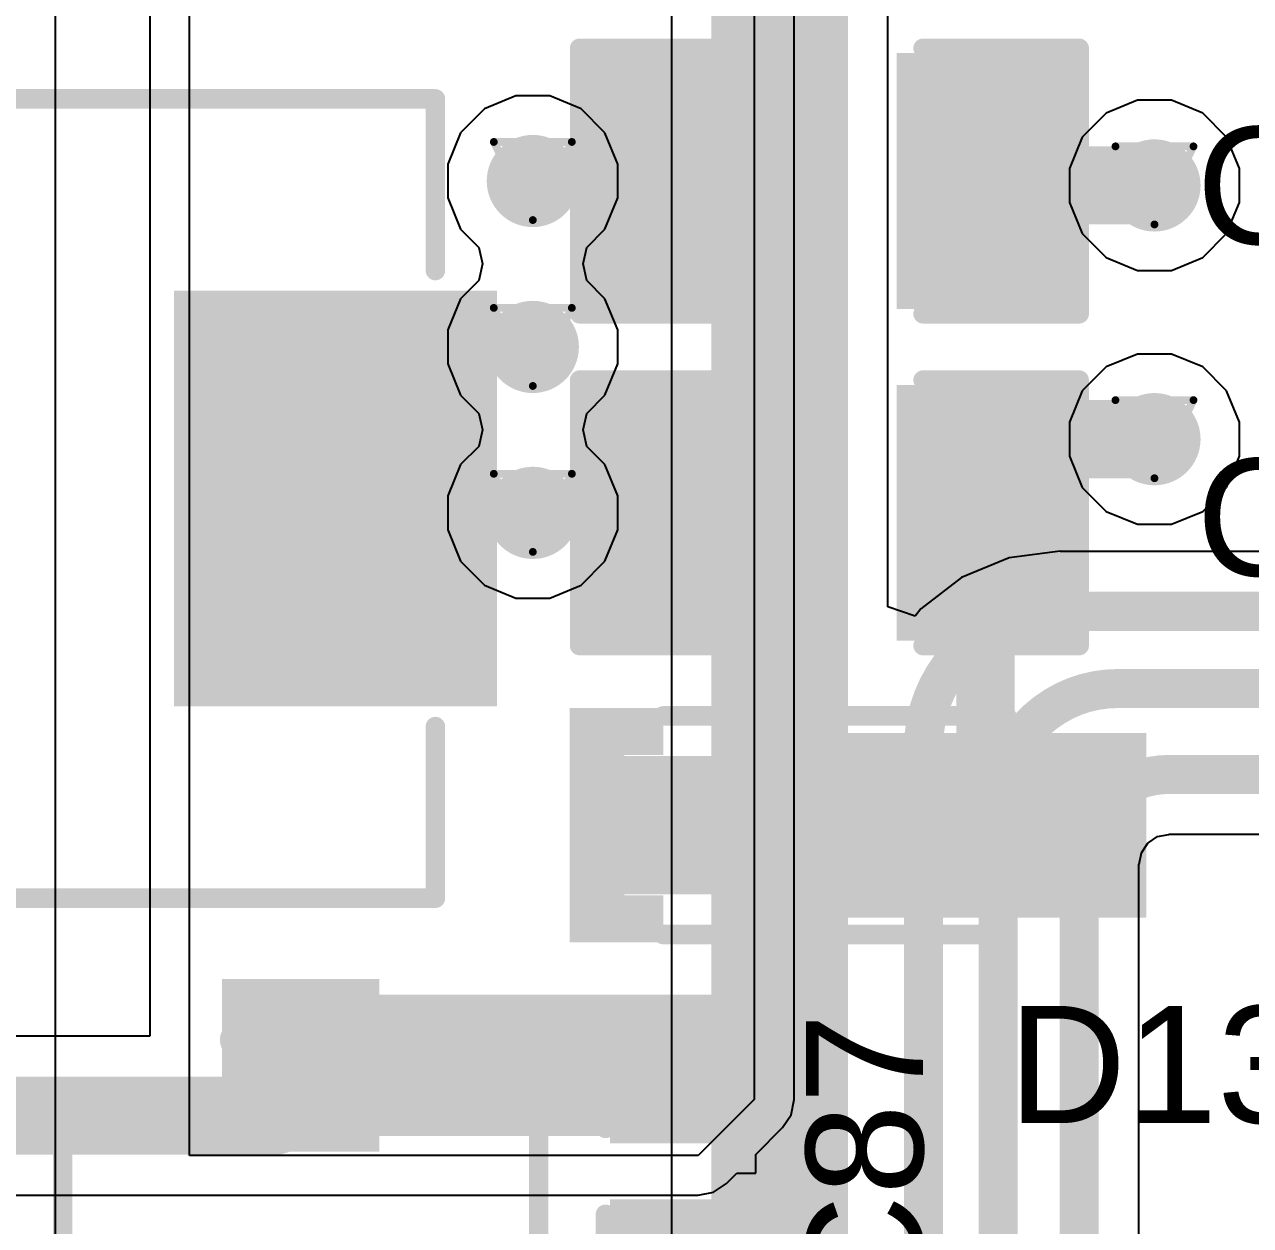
# Model space of a CAD drawing. Header units: inches. Extents: x 0 to 5359, y 0 to 5098.
# Drawn here: x 39.74 to 47.72, y 82.36 to 90.17 of the extents above; entities that cross this region are included whole.
import ezdxf

# ---------------------------------------------------------------- set-up
doc = ezdxf.new("R2010")
doc.units = ezdxf.units.IN
for name, color, linetype in [('Bottom Layer', 5, 'Continuous'), ('Drill Drawing', 1, 'Continuous'), ('Layer 1', 16, 'Continuous'), ('Layer 2', 76, 'Continuous'), ('Top Layer', 1, 'Continuous'), ('Top Overlay', 2, 'Continuous'), ('Top Paste', 8, 'Continuous'), ('Top Solder', 216, 'Continuous'), ('Via Holes', 16, 'Continuous')]:
    doc.layers.add(name, color=color, linetype=linetype)
doc.styles.add('Arial', font='', dxfattribs={"height": 0.2})
doc.styles.get('Arial').set_extended_font_data('Arial')

# ---------------------------------------------------------------- blocks, each defined once
blk = doc.blocks.new('M____SMP_25')
at = {"layer": 'Top Layer'}
for points in [[(-1.95, 0.55), (0.05, 0.55), (0.05, -0.55), (-1.95, -0.55)], [(0.55, 0.4), (1.35, 0.4), (1.35, -0.4), (0.55, -0.4)]]:
    blk.add_hatch(color=1, dxfattribs=at).paths.add_polyline_path(points)
at = {"layer": 'Top Overlay'}
for points in [[(1.1422, 0.4572), (1.4216, 0.4572), (1.4216, 0.762), (1.1422, 0.762)], [(1.7518, 0.762), (1.3962, 0.762), (1.3962, -0.762), (1.7518, -0.762)], [(1.1422, -0.762), (1.4216, -0.762), (1.4216, -0.4572), (1.1422, -0.4572)]]:
    blk.add_hatch(color=2, dxfattribs=at).paths.add_polyline_path(points)
at = {"layer": 'Top Paste'}
for points in [[(-1.95, 0.55), (0.05, 0.55), (0.05, -0.55), (-1.95, -0.55)], [(0.55, 0.4), (1.35, 0.4), (1.35, -0.4), (0.55, -0.4)]]:
    blk.add_hatch(color=8, dxfattribs=at).paths.add_polyline_path(points)
at = {"layer": 'Top Solder'}
for points in [[(-2.0008, 0.6008), (0.1008, 0.6008), (0.1008, -0.6008), (-2.0008, -0.6008)], [(0.4992, 0.4508), (1.4008, 0.4508), (1.4008, -0.4508), (0.4992, -0.4508)]]:
    blk.add_hatch(color=216, dxfattribs=at).paths.add_polyline_path(points)
at = {"layer": 'Top Overlay'}
for points in [[(1.143, 0.7112, 0.127, 0.127, 0), (-1.0922, 0.7112, 0.127, 0.127, 0)], [(1.143, -0.7112, 0.127, 0.127, 0), (-1.0922, -0.7112, 0.127, 0.127, 0)]]:
    blk.add_lwpolyline(points, format="xyseb", dxfattribs=at)
for points in [[(-1.124, 0.7112, 0.0635, 0.0635, 1), (-1.0604, 0.7112, 0.0635, 0.0635, 1)], [(1.1113, 0.7112, 0.0635, 0.0635, 1), (1.1747, 0.7112, 0.0635, 0.0635, 1)], [(-1.124, -0.7112, 0.0635, 0.0635, 1), (-1.0604, -0.7112, 0.0635, 0.0635, 1)], [(1.1113, -0.7112, 0.0635, 0.0635, 1), (1.1747, -0.7112, 0.0635, 0.0635, 1)]]:
    blk.add_lwpolyline(points, format="xyseb", close=True, dxfattribs=at)
blk = doc.blocks.new('SOT_23_59')
at = {"layer": 'Top Layer'}
for points in [[(-0.41, 1.46), (0.41, 1.46), (0.41, 0.54), (-0.41, 0.54)], [(-1.36, -0.54), (-0.54, -0.54), (-0.54, -1.46), (-1.36, -1.46)], [(0.54, -0.54), (1.36, -0.54), (1.36, -1.46), (0.54, -1.46)]]:
    blk.add_hatch(color=1, dxfattribs=at).paths.add_polyline_path(points)
at = {"layer": 'Top Paste'}
for points in [[(-0.41, 1.46), (0.41, 1.46), (0.41, 0.54), (-0.41, 0.54)], [(-1.36, -0.54), (-0.54, -0.54), (-0.54, -1.46), (-1.36, -1.46)], [(0.54, -0.54), (1.36, -0.54), (1.36, -1.46), (0.54, -1.46)]]:
    blk.add_hatch(color=8, dxfattribs=at).paths.add_polyline_path(points)
at = {"layer": 'Top Solder'}
for points in [[(-0.5116, 1.5616), (0.5116, 1.5616), (0.5116, 0.4384), (-0.5116, 0.4384)], [(-1.4616, -0.4384), (-0.4384, -0.4384), (-0.4384, -1.5616), (-1.4616, -1.5616)], [(0.4384, -0.4384), (1.4616, -0.4384), (1.4616, -1.5616), (0.4384, -1.5616)]]:
    blk.add_hatch(color=216, dxfattribs=at).paths.add_polyline_path(points)
at = {"layer": 'Top Overlay'}
for points in [[(-1.5494, 0.8128, 0.127, 0.127, 0), (-0.5588, 0.8128, 0.127, 0.127, 0)], [(-1.5494, -0.5842, 0.127, 0.127, 0), (-1.5494, 0.8128, 0.127, 0.127, 0)], [(0.5588, 0.8128, 0.127, 0.127, 0), (1.5494, 0.8128, 0.127, 0.127, 0)], [(1.5494, -0.5842, 0.127, 0.127, 0), (1.5494, 0.8128, 0.127, 0.127, 0)], [(-0.3302, -0.7874, 0.127, 0.127, 0), (0.3302, -0.7874, 0.127, 0.127, 0)], [(-1.6764, -1.2954, 0.127, 0.127, 0), (-1.6764, -1.0414, 0.127, 0.127, 0)], [(-1.6764, -1.0414, 0.127, 0.127, 0), (-1.5494, -1.1684, 0.127, 0.127, 0)], [(-1.6764, -1.2954, 0.127, 0.127, 0), (-1.5494, -1.1684, 0.127, 0.127, 0)]]:
    blk.add_lwpolyline(points, format="xyseb", dxfattribs=at)
for points in [[(-1.5812, 0.8128, 0.0635, 0.0635, 1), (-1.5176, 0.8128, 0.0635, 0.0635, 1)], [(-1.5812, 0.8128, 0.0635, 0.0635, 1), (-1.5176, 0.8128, 0.0635, 0.0635, 1)], [(-0.5905, 0.8128, 0.0635, 0.0635, 1), (-0.5271, 0.8128, 0.0635, 0.0635, 1)], [(0.5271, 0.8128, 0.0635, 0.0635, 1), (0.5905, 0.8128, 0.0635, 0.0635, 1)], [(1.5176, 0.8128, 0.0635, 0.0635, 1), (1.5812, 0.8128, 0.0635, 0.0635, 1)], [(1.5176, 0.8128, 0.0635, 0.0635, 1), (1.5812, 0.8128, 0.0635, 0.0635, 1)], [(-1.5812, -0.5842, 0.0635, 0.0635, 1), (-1.5176, -0.5842, 0.0635, 0.0635, 1)], [(1.5176, -0.5842, 0.0635, 0.0635, 1), (1.5812, -0.5842, 0.0635, 0.0635, 1)], [(-0.3619, -0.7874, 0.0635, 0.0635, 1), (-0.2984, -0.7874, 0.0635, 0.0635, 1)], [(0.2984, -0.7874, 0.0635, 0.0635, 1), (0.3619, -0.7874, 0.0635, 0.0635, 1)], [(-1.7082, -1.0414, 0.0635, 0.0635, 1), (-1.6446, -1.0414, 0.0635, 0.0635, 1)], [(-1.7082, -1.0414, 0.0635, 0.0635, 1), (-1.6446, -1.0414, 0.0635, 0.0635, 1)], [(-1.5812, -1.1684, 0.0635, 0.0635, 1), (-1.5176, -1.1684, 0.0635, 0.0635, 1)], [(-1.5812, -1.1684, 0.0635, 0.0635, 1), (-1.5176, -1.1684, 0.0635, 0.0635, 1)], [(-1.7082, -1.2954, 0.0635, 0.0635, 1), (-1.6446, -1.2954, 0.0635, 0.0635, 1)], [(-1.7082, -1.2954, 0.0635, 0.0635, 1), (-1.6446, -1.2954, 0.0635, 0.0635, 1)]]:
    blk.add_lwpolyline(points, format="xyseb", close=True, dxfattribs=at)
blk = doc.blocks.new('YSPI0518S_4R7M_221')
at = {"layer": 'Top Layer'}
for points in [[(-3, 1.25), (-1.1, 1.25), (-1.1, -1.25), (-3, -1.25)], [(1.1, 1.25), (3, 1.25), (3, -1.25), (1.1, -1.25)]]:
    blk.add_hatch(color=1, dxfattribs=at).paths.add_polyline_path(points)
at = {"layer": 'Top Paste'}
for points in [[(-3, 1.25), (-1.1, 1.25), (-1.1, -1.25), (-3, -1.25)], [(1.1, 1.25), (3, 1.25), (3, -1.25), (1.1, -1.25)]]:
    blk.add_hatch(color=8, dxfattribs=at).paths.add_polyline_path(points)
at = {"layer": 'Top Solder'}
for points in [[(-3.1016, 1.3516), (-0.9984, 1.3516), (-0.9984, -1.3516), (-3.1016, -1.3516)], [(0.9984, 1.3516), (3.1016, 1.3516), (3.1016, -1.3516), (0.9984, -1.3516)]]:
    blk.add_hatch(color=216, dxfattribs=at).paths.add_polyline_path(points)
at = {"layer": 'Top Overlay'}
for points in [[(-2.7, 2.6, 0.127, 0.127, 0), (2.7, 2.6, 0.127, 0.127, 0)], [(-2.7, 1.4834, 0.127, 0.127, 0), (-2.7, 2.6, 0.127, 0.127, 0)], [(2.7, 1.4834, 0.127, 0.127, 0), (2.7, 2.6, 0.127, 0.127, 0)], [(-2.7, -2.6, 0.127, 0.127, 0), (-2.7, -1.4834, 0.127, 0.127, 0)], [(2.7, -2.6, 0.127, 0.127, 0), (2.7, -1.4834, 0.127, 0.127, 0)], [(-2.7, -2.6, 0.127, 0.127, 0), (2.7, -2.6, 0.127, 0.127, 0)]]:
    blk.add_lwpolyline(points, format="xyseb", dxfattribs=at)
for points in [[(-2.7317, 2.6, 0.0635, 0.0635, 1), (-2.6682, 2.6, 0.0635, 0.0635, 1)], [(-2.7317, 2.6, 0.0635, 0.0635, 1), (-2.6682, 2.6, 0.0635, 0.0635, 1)], [(2.6682, 2.6, 0.0635, 0.0635, 1), (2.7317, 2.6, 0.0635, 0.0635, 1)], [(2.6682, 2.6, 0.0635, 0.0635, 1), (2.7317, 2.6, 0.0635, 0.0635, 1)], [(-2.7317, 1.4834, 0.0635, 0.0635, 1), (-2.6682, 1.4834, 0.0635, 0.0635, 1)], [(2.6682, 1.4834, 0.0635, 0.0635, 1), (2.7317, 1.4834, 0.0635, 0.0635, 1)], [(-2.7317, -1.4834, 0.0635, 0.0635, 1), (-2.6682, -1.4834, 0.0635, 0.0635, 1)], [(2.6682, -1.4834, 0.0635, 0.0635, 1), (2.7317, -1.4834, 0.0635, 0.0635, 1)], [(-2.7317, -2.6, 0.0635, 0.0635, 1), (-2.6682, -2.6, 0.0635, 0.0635, 1)], [(-2.7317, -2.6, 0.0635, 0.0635, 1), (-2.6682, -2.6, 0.0635, 0.0635, 1)], [(2.6682, -2.6, 0.0635, 0.0635, 1), (2.7317, -2.6, 0.0635, 0.0635, 1)], [(2.6682, -2.6, 0.0635, 0.0635, 1), (2.7317, -2.6, 0.0635, 0.0635, 1)]]:
    blk.add_lwpolyline(points, format="xyseb", close=True, dxfattribs=at)
blk = doc.blocks.new('C___0402_302')
at = {"layer": 'Top Layer'}
for points in [[(-0.6985, -0.3175), (-0.6985, 0.3175), (-0.2413, 0.3175), (-0.2413, -0.3175)], [(0.2413, -0.3175), (0.2413, 0.3175), (0.6985, 0.3175), (0.6985, -0.3175)]]:
    blk.add_hatch(color=1, dxfattribs=at).paths.add_polyline_path(points)
at = {"layer": 'Top Paste'}
for points in [[(-0.6985, -0.3175), (-0.6985, 0.3175), (-0.2413, 0.3175), (-0.2413, -0.3175)], [(0.2413, -0.3175), (0.2413, 0.3175), (0.6985, 0.3175), (0.6985, -0.3175)]]:
    blk.add_hatch(color=8, dxfattribs=at).paths.add_polyline_path(points)
at = {"layer": 'Top Solder'}
for points in [[(-0.7585, -0.3775), (-0.7585, 0.3775), (-0.1813, 0.3775), (-0.1813, -0.3775)], [(0.1813, -0.3775), (0.1813, 0.3775), (0.7585, 0.3775), (0.7585, -0.3775)]]:
    blk.add_hatch(color=216, dxfattribs=at).paths.add_polyline_path(points)
at = {"layer": 'Top Overlay'}
for points in [[(-0.7874, 0.4064, 0.127, 0.127, 0), (-0.2794, 0.4064, 0.127, 0.127, 0)], [(-0.7874, 0.4064, 0.127, 0.127, 0), (-0.7874, -0.4064, 0.127, 0.127, 0)], [(0.2794, 0.4064, 0.127, 0.127, 0), (0.7874, 0.4064, 0.127, 0.127, 0)], [(0.7874, 0.4064, 0.127, 0.127, 0), (0.7874, -0.4064, 0.127, 0.127, 0)], [(-0.7874, -0.4064, 0.127, 0.127, 0), (-0.2794, -0.4064, 0.127, 0.127, 0)], [(0.2794, -0.4064, 0.127, 0.127, 0), (0.7874, -0.4064, 0.127, 0.127, 0)]]:
    blk.add_lwpolyline(points, format="xyseb", dxfattribs=at)
for points in [[(-0.8191, 0.4064, 0.0635, 0.0635, 1), (-0.7556, 0.4064, 0.0635, 0.0635, 1)], [(-0.8191, 0.4064, 0.0635, 0.0635, 1), (-0.7556, 0.4064, 0.0635, 0.0635, 1)], [(-0.3111, 0.4064, 0.0635, 0.0635, 1), (-0.2477, 0.4064, 0.0635, 0.0635, 1)], [(0.2477, 0.4064, 0.0635, 0.0635, 1), (0.3111, 0.4064, 0.0635, 0.0635, 1)], [(0.7556, 0.4064, 0.0635, 0.0635, 1), (0.8191, 0.4064, 0.0635, 0.0635, 1)], [(0.7556, 0.4064, 0.0635, 0.0635, 1), (0.8191, 0.4064, 0.0635, 0.0635, 1)], [(-0.8191, -0.4064, 0.0635, 0.0635, 1), (-0.7556, -0.4064, 0.0635, 0.0635, 1)], [(-0.8191, -0.4064, 0.0635, 0.0635, 1), (-0.7556, -0.4064, 0.0635, 0.0635, 1)], [(-0.3111, -0.4064, 0.0635, 0.0635, 1), (-0.2477, -0.4064, 0.0635, 0.0635, 1)], [(0.2477, -0.4064, 0.0635, 0.0635, 1), (0.3111, -0.4064, 0.0635, 0.0635, 1)], [(0.7556, -0.4064, 0.0635, 0.0635, 1), (0.8191, -0.4064, 0.0635, 0.0635, 1)], [(0.7556, -0.4064, 0.0635, 0.0635, 1), (0.8191, -0.4064, 0.0635, 0.0635, 1)]]:
    blk.add_lwpolyline(points, format="xyseb", close=True, dxfattribs=at)
blk = doc.blocks.new('C___0805_321')
at = {"layer": 'Top Layer'}
for points in [[(-1.524, 0.762), (-0.508, 0.762), (-0.508, -0.762), (-1.524, -0.762)], [(0.508, 0.762), (1.524, 0.762), (1.524, -0.762), (0.508, -0.762)]]:
    blk.add_hatch(color=1, dxfattribs=at).paths.add_polyline_path(points)
at = {"layer": 'Top Paste'}
for points in [[(-1.524, 0.762), (-0.508, 0.762), (-0.508, -0.762), (-1.524, -0.762)], [(0.508, 0.762), (1.524, 0.762), (1.524, -0.762), (0.508, -0.762)]]:
    blk.add_hatch(color=8, dxfattribs=at).paths.add_polyline_path(points)
at = {"layer": 'Top Solder'}
for points in [[(-1.594, 0.832), (-0.438, 0.832), (-0.438, -0.832), (-1.594, -0.832)], [(0.438, 0.832), (1.594, 0.832), (1.594, -0.832), (0.438, -0.832)]]:
    blk.add_hatch(color=216, dxfattribs=at).paths.add_polyline_path(points)
at = {"layer": 'Top Overlay'}
for points in [[(-1.6256, 0.8636, 0.127, 0.127, 0), (-1.6256, -0.8636, 0.127, 0.127, 0)], [(-0.6096, 0.8636, 0.127, 0.127, 0), (-1.6256, 0.8636, 0.127, 0.127, 0)], [(1.6256, 0.8636, 0.127, 0.127, 0), (0.6096, 0.8636, 0.127, 0.127, 0)], [(1.6256, 0.8636, 0.127, 0.127, 0), (1.6256, -0.8636, 0.127, 0.127, 0)], [(-0.6096, -0.8636, 0.127, 0.127, 0), (-1.6256, -0.8636, 0.127, 0.127, 0)], [(1.6256, -0.8636, 0.127, 0.127, 0), (0.6096, -0.8636, 0.127, 0.127, 0)]]:
    blk.add_lwpolyline(points, format="xyseb", dxfattribs=at)
for points in [[(-1.6574, 0.8636, 0.0635, 0.0635, 1), (-1.5938, 0.8636, 0.0635, 0.0635, 1)], [(-1.6574, 0.8636, 0.0635, 0.0635, 1), (-1.5938, 0.8636, 0.0635, 0.0635, 1)], [(-0.6413, 0.8636, 0.0635, 0.0635, 1), (-0.5778, 0.8636, 0.0635, 0.0635, 1)], [(0.5778, 0.8636, 0.0635, 0.0635, 1), (0.6413, 0.8636, 0.0635, 0.0635, 1)], [(1.5938, 0.8636, 0.0635, 0.0635, 1), (1.6574, 0.8636, 0.0635, 0.0635, 1)], [(1.5938, 0.8636, 0.0635, 0.0635, 1), (1.6574, 0.8636, 0.0635, 0.0635, 1)], [(-1.6574, -0.8636, 0.0635, 0.0635, 1), (-1.5938, -0.8636, 0.0635, 0.0635, 1)], [(-1.6574, -0.8636, 0.0635, 0.0635, 1), (-1.5938, -0.8636, 0.0635, 0.0635, 1)], [(-0.6413, -0.8636, 0.0635, 0.0635, 1), (-0.5778, -0.8636, 0.0635, 0.0635, 1)], [(0.5778, -0.8636, 0.0635, 0.0635, 1), (0.6413, -0.8636, 0.0635, 0.0635, 1)], [(1.5938, -0.8636, 0.0635, 0.0635, 1), (1.6574, -0.8636, 0.0635, 0.0635, 1)], [(1.5938, -0.8636, 0.0635, 0.0635, 1), (1.6574, -0.8636, 0.0635, 0.0635, 1)]]:
    blk.add_lwpolyline(points, format="xyseb", close=True, dxfattribs=at)
blk = doc.blocks.new('C___0805_322')
at = {"layer": 'Top Layer'}
for points in [[(-1.524, 0.762), (-0.508, 0.762), (-0.508, -0.762), (-1.524, -0.762)], [(0.508, 0.762), (1.524, 0.762), (1.524, -0.762), (0.508, -0.762)]]:
    blk.add_hatch(color=1, dxfattribs=at).paths.add_polyline_path(points)
at = {"layer": 'Top Paste'}
for points in [[(-1.524, 0.762), (-0.508, 0.762), (-0.508, -0.762), (-1.524, -0.762)], [(0.508, 0.762), (1.524, 0.762), (1.524, -0.762), (0.508, -0.762)]]:
    blk.add_hatch(color=8, dxfattribs=at).paths.add_polyline_path(points)
at = {"layer": 'Top Solder'}
for points in [[(-1.594, 0.832), (-0.438, 0.832), (-0.438, -0.832), (-1.594, -0.832)], [(0.438, 0.832), (1.594, 0.832), (1.594, -0.832), (0.438, -0.832)]]:
    blk.add_hatch(color=216, dxfattribs=at).paths.add_polyline_path(points)
at = {"layer": 'Top Overlay'}
for points in [[(-0.6096, 0.8636, 0.127, 0.127, 0), (-1.6256, 0.8636, 0.127, 0.127, 0)], [(-1.6256, 0.8636, 0.127, 0.127, 0), (-1.6256, -0.8636, 0.127, 0.127, 0)], [(1.6256, 0.8636, 0.127, 0.127, 0), (0.6096, 0.8636, 0.127, 0.127, 0)], [(1.6256, 0.8636, 0.127, 0.127, 0), (1.6256, -0.8636, 0.127, 0.127, 0)], [(-0.6096, -0.8636, 0.127, 0.127, 0), (-1.6256, -0.8636, 0.127, 0.127, 0)], [(1.6256, -0.8636, 0.127, 0.127, 0), (0.6096, -0.8636, 0.127, 0.127, 0)]]:
    blk.add_lwpolyline(points, format="xyseb", dxfattribs=at)
for points in [[(-1.6574, 0.8636, 0.0635, 0.0635, 1), (-1.5938, 0.8636, 0.0635, 0.0635, 1)], [(-1.6574, 0.8636, 0.0635, 0.0635, 1), (-1.5938, 0.8636, 0.0635, 0.0635, 1)], [(-0.6413, 0.8636, 0.0635, 0.0635, 1), (-0.5778, 0.8636, 0.0635, 0.0635, 1)], [(0.5778, 0.8636, 0.0635, 0.0635, 1), (0.6413, 0.8636, 0.0635, 0.0635, 1)], [(1.5938, 0.8636, 0.0635, 0.0635, 1), (1.6574, 0.8636, 0.0635, 0.0635, 1)], [(1.5938, 0.8636, 0.0635, 0.0635, 1), (1.6574, 0.8636, 0.0635, 0.0635, 1)], [(-1.6574, -0.8636, 0.0635, 0.0635, 1), (-1.5938, -0.8636, 0.0635, 0.0635, 1)], [(-1.6574, -0.8636, 0.0635, 0.0635, 1), (-1.5938, -0.8636, 0.0635, 0.0635, 1)], [(-0.6413, -0.8636, 0.0635, 0.0635, 1), (-0.5778, -0.8636, 0.0635, 0.0635, 1)], [(0.5778, -0.8636, 0.0635, 0.0635, 1), (0.6413, -0.8636, 0.0635, 0.0635, 1)], [(1.5938, -0.8636, 0.0635, 0.0635, 1), (1.6574, -0.8636, 0.0635, 0.0635, 1)], [(1.5938, -0.8636, 0.0635, 0.0635, 1), (1.6574, -0.8636, 0.0635, 0.0635, 1)]]:
    blk.add_lwpolyline(points, format="xyseb", close=True, dxfattribs=at)

msp = doc.modelspace()

# ---------------------------------------------------------------- hatches: boundary and pattern name
at = {"layer": 'Bottom Layer'}
h = msp.add_hatch(color=5, dxfattribs=at)
edge = h.paths.add_edge_path()
edge.add_arc((43.053, 89.154), 0.3, 0, 360)
h = msp.add_hatch(color=5, dxfattribs=at)
edge = h.paths.add_edge_path()
edge.add_arc((47.099, 89.1252), 0.3, 0, 360)
h = msp.add_hatch(color=5, dxfattribs=at)
edge = h.paths.add_edge_path()
edge.add_arc((43.053, 88.0745), 0.3, 0, 360)
h = msp.add_hatch(color=5, dxfattribs=at)
edge = h.paths.add_edge_path()
edge.add_arc((47.099, 87.4744), 0.3, 0, 360)
h = msp.add_hatch(color=5, dxfattribs=at)
edge = h.paths.add_edge_path()
edge.add_arc((43.053, 86.995), 0.3, 0, 360)
at = {"layer": 'Layer 1'}
h = msp.add_hatch(color=16, dxfattribs=at)
edge = h.paths.add_edge_path()
edge.add_arc((43.053, 89.154), 0.3, 0, 360)
h = msp.add_hatch(color=16, dxfattribs=at)
edge = h.paths.add_edge_path()
edge.add_arc((47.099, 89.1252), 0.3, 0, 360)
h = msp.add_hatch(color=16, dxfattribs=at)
edge = h.paths.add_edge_path()
edge.add_arc((43.053, 88.0745), 0.3, 0, 360)
h = msp.add_hatch(color=16, dxfattribs=at)
edge = h.paths.add_edge_path()
edge.add_arc((47.099, 87.4744), 0.3, 0, 360)
h = msp.add_hatch(color=16, dxfattribs=at)
edge = h.paths.add_edge_path()
edge.add_arc((43.053, 86.995), 0.3, 0, 360)
at = {"layer": 'Layer 2'}
h = msp.add_hatch(color=76, dxfattribs=at)
edge = h.paths.add_edge_path()
edge.add_arc((43.053, 89.154), 0.3, 0, 360)
h = msp.add_hatch(color=76, dxfattribs=at)
edge = h.paths.add_edge_path()
edge.add_arc((47.099, 89.1252), 0.3, 0, 360)
h = msp.add_hatch(color=76, dxfattribs=at)
edge = h.paths.add_edge_path()
edge.add_arc((43.053, 88.0745), 0.3, 0, 360)
h = msp.add_hatch(color=76, dxfattribs=at)
edge = h.paths.add_edge_path()
edge.add_arc((47.099, 87.4744), 0.3, 0, 360)
h = msp.add_hatch(color=76, dxfattribs=at)
edge = h.paths.add_edge_path()
edge.add_arc((43.053, 86.995), 0.3, 0, 360)
at = {"layer": 'Top Layer'}
h = msp.add_hatch(color=1, dxfattribs=at)
edge = h.paths.add_edge_path()
edge.add_arc((43.053, 89.154), 0.3, 0, 360)
h = msp.add_hatch(color=1, dxfattribs=at)
edge = h.paths.add_edge_path()
edge.add_arc((47.099, 89.1252), 0.3, 0, 360)
h = msp.add_hatch(color=1, dxfattribs=at)
edge = h.paths.add_edge_path()
edge.add_arc((43.053, 88.0745), 0.3, 0, 360)
h = msp.add_hatch(color=1, dxfattribs=at)
edge = h.paths.add_edge_path()
edge.add_arc((47.099, 87.4744), 0.3, 0, 360)
h = msp.add_hatch(color=1, dxfattribs=at)
edge = h.paths.add_edge_path()
edge.add_arc((43.053, 86.995), 0.3, 0, 360)
msp.add_hatch(color=1, dxfattribs=at).paths.add_polyline_path([(41.132, 82.941), (44.2495, 82.941), (44.2495, 83.861), (41.132, 83.861)])
at = {"layer": 'Via Holes'}
h = msp.add_hatch(color=7, dxfattribs=at)
edge = h.paths.add_edge_path()
edge.add_arc((43.053, 89.154), 0.15, 0, 360)
h = msp.add_hatch(color=7, dxfattribs=at)
edge = h.paths.add_edge_path()
edge.add_arc((47.099, 89.1252), 0.15, 0, 360)
h = msp.add_hatch(color=7, dxfattribs=at)
edge = h.paths.add_edge_path()
edge.add_arc((43.053, 88.0745), 0.15, 0, 360)
h = msp.add_hatch(color=7, dxfattribs=at)
edge = h.paths.add_edge_path()
edge.add_arc((47.099, 87.4744), 0.15, 0, 360)
h = msp.add_hatch(color=7, dxfattribs=at)
edge = h.paths.add_edge_path()
edge.add_arc((43.053, 86.995), 0.15, 0, 360)

# ---------------------------------------------------------------- linework, layer by layer
at = {"layer": 'Bottom Layer'}
for p, q in [((39.9475, 80.325), (39.9475, 95.2489)), ((45.3639, 86.3834), (45.3639, 92.3923)), ((43.9549, 91.2023), (43.9549, 78.7974)), ((42.9428, 89.708), (42.7392, 89.6237)), ((43.1632, 89.708), (42.9428, 89.708)), ((43.3668, 89.6237), (43.1632, 89.708)), ((42.7392, 89.6237), (42.5833, 89.4678)), ((43.5227, 89.4678), (43.3668, 89.6237)), ((42.5833, 89.4678), (42.499, 89.2642)), ((43.607, 89.2642), (43.5227, 89.4678)), ((42.499, 89.2642), (42.499, 89.0438)), ((43.607, 89.0438), (43.607, 89.2642)), ((42.499, 89.0438), (42.5833, 88.8402)), ((43.5227, 88.8402), (43.607, 89.0438)), ((42.5833, 88.8402), (42.7022, 88.7213)), ((43.4038, 88.7213), (43.5227, 88.8402)), ((42.7022, 88.7213), (42.7246, 88.6142)), ((43.3814, 88.6142), (43.4038, 88.7213)), ((42.7246, 88.6142), (42.7022, 88.5072)), ((43.4038, 88.5072), (43.3814, 88.6142)), ((42.7022, 88.5072), (42.5833, 88.3883)), ((43.5227, 88.3883), (43.4038, 88.5072)), ((42.5833, 88.3883), (42.499, 88.1847)), ((43.607, 88.1847), (43.5227, 88.3883)), ((42.499, 88.1847), (42.499, 87.9643)), ((43.607, 87.9643), (43.607, 88.1847)), ((42.499, 87.9643), (42.5833, 87.7607)), ((43.5227, 87.7607), (43.607, 87.9643)), ((42.5833, 87.7607), (42.7022, 87.6418)), ((43.4038, 87.6418), (43.5227, 87.7607)), ((42.7022, 87.6418), (42.7246, 87.5348)), ((43.3814, 87.5348), (43.4038, 87.6418)), ((42.7246, 87.5348), (42.7022, 87.4277)), ((43.4038, 87.4277), (43.3814, 87.5348)), ((42.7022, 87.4277), (42.5833, 87.3088)), ((43.5227, 87.3088), (43.4038, 87.4277)), ((42.5833, 87.3088), (42.499, 87.1052)), ((43.607, 87.1052), (43.5227, 87.3088)), ((42.499, 87.1052), (42.499, 86.8848)), ((43.607, 86.8848), (43.607, 87.1052)), ((42.499, 86.8848), (42.5833, 86.6812)), ((43.5227, 86.6812), (43.607, 86.8848)), ((46.4845, 86.7464), (46.153, 86.7027)), ((46.4845, 86.7429), (46.4845, 86.7464)), ((55.6461, 86.7429), (46.4845, 86.7429)), ((42.5833, 86.6812), (42.7392, 86.5253)), ((43.3668, 86.5253), (43.5227, 86.6812)), ((46.153, 86.7027), (45.844, 86.5747)), ((45.844, 86.5747), (45.5786, 86.3711)), ((42.7392, 86.5253), (42.9428, 86.441)), ((43.1632, 86.441), (43.3668, 86.5253)), ((42.9428, 86.441), (43.1632, 86.441)), ((45.5417, 86.3231), (45.3639, 86.3834)), ((45.5786, 86.3711), (45.5417, 86.3231)), ((47.1189, 84.8884), (47.1932, 84.9032)), ((47.1932, 84.9032), (47.1932, 84.9047)), ((47.1932, 84.9047), (53.7954, 84.9047)), ((47.0138, 84.7833), (47.0559, 84.8463)), ((47.0559, 84.8463), (47.1189, 84.8884)), ((46.999, 84.709), (47.0138, 84.7833)), ((46.9975, 76.3778), (46.9975, 84.709)), ((46.9975, 84.709), (46.999, 84.709))]:
    msp.add_line(p, q, dxfattribs=at)
for points in [[(44.6594, 78.7974, 0.889, 0.889, 0), (44.6594, 92.3923, 0.889, 0.889, 0)], [(45.5954, 85.4652, 0.254, 0.254, -0.414214), (46.4845, 86.3544, 0.254, 0.254, 0)], [(46.4845, 86.3544, 0.254, 0.254, 0), (55.6461, 86.3544, 0.254, 0.254, 0)], [(46.0811, 85.0738, 0.254, 0.254, -0.414214), (46.8593, 85.852, 0.254, 0.254, 0)], [(46.8593, 85.852, 0.254, 0.254, 0), (57.642, 85.852, 0.254, 0.254, 0)], [(45.5954, 77.1068, 0.254, 0.254, 0), (45.5954, 85.4652, 0.254, 0.254, 0)], [(46.609, 84.709, 0.254, 0.254, -0.414214), (47.1932, 85.2932, 0.254, 0.254, 0)], [(47.1932, 85.2932, 0.254, 0.254, 0), (57.9575, 85.2932, 0.254, 0.254, 0)], [(46.0811, 76.8075, 0.254, 0.254, 0), (46.0811, 85.0738, 0.254, 0.254, 0)], [(46.609, 76.3778, 0.254, 0.254, 0), (46.609, 84.709, 0.254, 0.254, 0)]]:
    msp.add_lwpolyline(points, format="xyseb", dxfattribs=at)
for points in [[(46.421, 86.3544, 0.127, 0.127, 1), (46.548, 86.3544, 0.127, 0.127, 1)], [(46.421, 86.3544, 0.127, 0.127, 1), (46.548, 86.3544, 0.127, 0.127, 1)], [(46.7958, 85.852, 0.127, 0.127, 1), (46.9228, 85.852, 0.127, 0.127, 1)], [(46.7958, 85.852, 0.127, 0.127, 1), (46.9228, 85.852, 0.127, 0.127, 1)], [(45.5319, 85.4652, 0.127, 0.127, 1), (45.6589, 85.4652, 0.127, 0.127, 1)], [(45.5319, 85.4652, 0.127, 0.127, 1), (45.6589, 85.4652, 0.127, 0.127, 1)], [(47.1297, 85.2932, 0.127, 0.127, 1), (47.2567, 85.2932, 0.127, 0.127, 1)], [(47.1297, 85.2932, 0.127, 0.127, 1), (47.2567, 85.2932, 0.127, 0.127, 1)], [(46.0176, 85.0738, 0.127, 0.127, 1), (46.1446, 85.0738, 0.127, 0.127, 1)], [(46.0176, 85.0738, 0.127, 0.127, 1), (46.1446, 85.0738, 0.127, 0.127, 1)], [(46.5455, 84.709, 0.127, 0.127, 1), (46.6725, 84.709, 0.127, 0.127, 1)], [(46.5455, 84.709, 0.127, 0.127, 1), (46.6725, 84.709, 0.127, 0.127, 1)]]:
    msp.add_lwpolyline(points, format="xyseb", close=True, dxfattribs=at)
at = {"layer": 'Drill Drawing'}
for points in [[(42.799, 89.408, 0.0508, 0.0508, 0), (43.307, 89.408, 0.0508, 0.0508, 0)], [(42.799, 89.408, 0.0508, 0.0508, 0), (43.053, 88.9, 0.0508, 0.0508, 0)], [(43.053, 88.9, 0.0508, 0.0508, 0), (43.307, 89.408, 0.0508, 0.0508, 0)], [(46.845, 89.3792, 0.0508, 0.0508, 0), (47.353, 89.3792, 0.0508, 0.0508, 0)], [(46.845, 89.3792, 0.0508, 0.0508, 0), (47.099, 88.8712, 0.0508, 0.0508, 0)], [(47.099, 88.8712, 0.0508, 0.0508, 0), (47.353, 89.3792, 0.0508, 0.0508, 0)], [(42.799, 88.3285, 0.0508, 0.0508, 0), (43.307, 88.3285, 0.0508, 0.0508, 0)], [(42.799, 88.3285, 0.0508, 0.0508, 0), (43.053, 87.8205, 0.0508, 0.0508, 0)], [(43.053, 87.8205, 0.0508, 0.0508, 0), (43.307, 88.3285, 0.0508, 0.0508, 0)], [(46.845, 87.7284, 0.0508, 0.0508, 0), (47.353, 87.7284, 0.0508, 0.0508, 0)], [(46.845, 87.7284, 0.0508, 0.0508, 0), (47.099, 87.2204, 0.0508, 0.0508, 0)], [(47.099, 87.2204, 0.0508, 0.0508, 0), (47.353, 87.7284, 0.0508, 0.0508, 0)], [(42.799, 87.249, 0.0508, 0.0508, 0), (43.307, 87.249, 0.0508, 0.0508, 0)], [(42.799, 87.249, 0.0508, 0.0508, 0), (43.053, 86.741, 0.0508, 0.0508, 0)], [(43.053, 86.741, 0.0508, 0.0508, 0), (43.307, 87.249, 0.0508, 0.0508, 0)]]:
    msp.add_lwpolyline(points, format="xyseb", dxfattribs=at)
for points in [[(42.7863, 89.408, 0.0254, 0.0254, 1), (42.8117, 89.408, 0.0254, 0.0254, 1)], [(42.7863, 89.408, 0.0254, 0.0254, 1), (42.8117, 89.408, 0.0254, 0.0254, 1)], [(43.2943, 89.408, 0.0254, 0.0254, 1), (43.3197, 89.408, 0.0254, 0.0254, 1)], [(43.2943, 89.408, 0.0254, 0.0254, 1), (43.3197, 89.408, 0.0254, 0.0254, 1)], [(46.8323, 89.3792, 0.0254, 0.0254, 1), (46.8577, 89.3792, 0.0254, 0.0254, 1)], [(46.8323, 89.3792, 0.0254, 0.0254, 1), (46.8577, 89.3792, 0.0254, 0.0254, 1)], [(47.3403, 89.3792, 0.0254, 0.0254, 1), (47.3657, 89.3792, 0.0254, 0.0254, 1)], [(47.3403, 89.3792, 0.0254, 0.0254, 1), (47.3657, 89.3792, 0.0254, 0.0254, 1)], [(43.0403, 88.9, 0.0254, 0.0254, 1), (43.0657, 88.9, 0.0254, 0.0254, 1)], [(43.0403, 88.9, 0.0254, 0.0254, 1), (43.0657, 88.9, 0.0254, 0.0254, 1)], [(47.0863, 88.8712, 0.0254, 0.0254, 1), (47.1117, 88.8712, 0.0254, 0.0254, 1)], [(47.0863, 88.8712, 0.0254, 0.0254, 1), (47.1117, 88.8712, 0.0254, 0.0254, 1)], [(42.7863, 88.3285, 0.0254, 0.0254, 1), (42.8117, 88.3285, 0.0254, 0.0254, 1)], [(42.7863, 88.3285, 0.0254, 0.0254, 1), (42.8117, 88.3285, 0.0254, 0.0254, 1)], [(43.2943, 88.3285, 0.0254, 0.0254, 1), (43.3197, 88.3285, 0.0254, 0.0254, 1)], [(43.2943, 88.3285, 0.0254, 0.0254, 1), (43.3197, 88.3285, 0.0254, 0.0254, 1)], [(43.0403, 87.8205, 0.0254, 0.0254, 1), (43.0657, 87.8205, 0.0254, 0.0254, 1)], [(43.0403, 87.8205, 0.0254, 0.0254, 1), (43.0657, 87.8205, 0.0254, 0.0254, 1)], [(46.8323, 87.7284, 0.0254, 0.0254, 1), (46.8577, 87.7284, 0.0254, 0.0254, 1)], [(46.8323, 87.7284, 0.0254, 0.0254, 1), (46.8577, 87.7284, 0.0254, 0.0254, 1)], [(47.3403, 87.7284, 0.0254, 0.0254, 1), (47.3657, 87.7284, 0.0254, 0.0254, 1)], [(47.3403, 87.7284, 0.0254, 0.0254, 1), (47.3657, 87.7284, 0.0254, 0.0254, 1)], [(42.7863, 87.249, 0.0254, 0.0254, 1), (42.8117, 87.249, 0.0254, 0.0254, 1)], [(42.7863, 87.249, 0.0254, 0.0254, 1), (42.8117, 87.249, 0.0254, 0.0254, 1)], [(43.2943, 87.249, 0.0254, 0.0254, 1), (43.3197, 87.249, 0.0254, 0.0254, 1)], [(43.2943, 87.249, 0.0254, 0.0254, 1), (43.3197, 87.249, 0.0254, 0.0254, 1)], [(47.0863, 87.2204, 0.0254, 0.0254, 1), (47.1117, 87.2204, 0.0254, 0.0254, 1)], [(47.0863, 87.2204, 0.0254, 0.0254, 1), (47.1117, 87.2204, 0.0254, 0.0254, 1)], [(43.0403, 86.741, 0.0254, 0.0254, 1), (43.0657, 86.741, 0.0254, 0.0254, 1)], [(43.0403, 86.741, 0.0254, 0.0254, 1), (43.0657, 86.741, 0.0254, 0.0254, 1)]]:
    msp.add_lwpolyline(points, format="xyseb", close=True, dxfattribs=at)
at = {"layer": 'Layer 1'}
for p, q in [((42.9428, 89.708), (42.7392, 89.6237)), ((43.1632, 89.708), (42.9428, 89.708)), ((43.3668, 89.6237), (43.1632, 89.708)), ((42.7392, 89.6237), (42.5833, 89.4678)), ((43.5227, 89.4678), (43.3668, 89.6237)), ((42.5833, 89.4678), (42.499, 89.2642)), ((43.607, 89.2642), (43.5227, 89.4678)), ((42.499, 89.2642), (42.499, 89.0438)), ((43.607, 89.0438), (43.607, 89.2642)), ((42.499, 89.0438), (42.5833, 88.8402)), ((43.5227, 88.8402), (43.607, 89.0438)), ((42.5833, 88.8402), (42.7022, 88.7213)), ((43.4038, 88.7213), (43.5227, 88.8402)), ((42.7022, 88.7213), (42.7246, 88.6142)), ((43.3814, 88.6142), (43.4038, 88.7213)), ((42.7246, 88.6142), (42.7022, 88.5072)), ((43.4038, 88.5072), (43.3814, 88.6142)), ((42.7022, 88.5072), (42.5833, 88.3883)), ((43.5227, 88.3883), (43.4038, 88.5072)), ((42.5833, 88.3883), (42.499, 88.1847)), ((43.607, 88.1847), (43.5227, 88.3883)), ((42.499, 88.1847), (42.499, 87.9643)), ((43.607, 87.9643), (43.607, 88.1847)), ((42.499, 87.9643), (42.5833, 87.7607)), ((43.5227, 87.7607), (43.607, 87.9643)), ((42.5833, 87.7607), (42.7022, 87.6418)), ((43.4038, 87.6418), (43.5227, 87.7607)), ((42.7022, 87.6418), (42.7246, 87.5348)), ((43.3814, 87.5348), (43.4038, 87.6418)), ((42.7246, 87.5348), (42.7022, 87.4277)), ((43.4038, 87.4277), (43.3814, 87.5348)), ((42.7022, 87.4277), (42.5833, 87.3088)), ((43.5227, 87.3088), (43.4038, 87.4277)), ((42.5833, 87.3088), (42.499, 87.1052)), ((43.607, 87.1052), (43.5227, 87.3088)), ((42.499, 87.1052), (42.499, 86.8848)), ((43.607, 86.8848), (43.607, 87.1052)), ((42.499, 86.8848), (42.5833, 86.6812)), ((43.5227, 86.6812), (43.607, 86.8848)), ((42.5833, 86.6812), (42.7392, 86.5253)), ((43.3668, 86.5253), (43.5227, 86.6812)), ((42.7392, 86.5253), (42.9428, 86.441)), ((43.1632, 86.441), (43.3668, 86.5253)), ((42.9428, 86.441), (43.1632, 86.441))]:
    msp.add_line(p, q, dxfattribs=at)
at = {"layer": 'Layer 2'}
for p, q in [((46.9888, 89.6792), (46.7852, 89.5948)), ((47.2092, 89.6792), (46.9888, 89.6792)), ((47.4128, 89.5948), (47.2092, 89.6792)), ((46.7852, 89.5948), (46.6293, 89.439)), ((47.5687, 89.439), (47.4128, 89.5948)), ((46.6293, 89.439), (46.545, 89.2354)), ((47.653, 89.2354), (47.5687, 89.439)), ((46.545, 89.2354), (46.545, 89.015)), ((47.653, 89.015), (47.653, 89.2354)), ((46.545, 89.015), (46.6293, 88.8114)), ((47.5687, 88.8114), (47.653, 89.015)), ((46.6293, 88.8114), (46.7852, 88.6555)), ((47.4128, 88.6555), (47.5687, 88.8114)), ((46.7852, 88.6555), (46.9888, 88.5712)), ((47.2092, 88.5712), (47.4128, 88.6555)), ((46.9888, 88.5712), (47.2092, 88.5712)), ((46.9888, 88.0284), (46.7852, 87.944)), ((47.2092, 88.0284), (46.9888, 88.0284)), ((47.4128, 87.944), (47.2092, 88.0284)), ((46.7852, 87.944), (46.6293, 87.7882)), ((47.5687, 87.7882), (47.4128, 87.944)), ((46.6293, 87.7882), (46.545, 87.5846)), ((47.653, 87.5846), (47.5687, 87.7882)), ((46.545, 87.5846), (46.545, 87.3642)), ((47.653, 87.3642), (47.653, 87.5846)), ((46.545, 87.3642), (46.6293, 87.1606)), ((47.5687, 87.1606), (47.653, 87.3642)), ((46.6293, 87.1606), (46.7852, 87.0047)), ((47.4128, 87.0047), (47.5687, 87.1606)), ((46.7852, 87.0047), (46.9888, 86.9204)), ((47.2092, 86.9204), (47.4128, 87.0047)), ((46.9888, 86.9204), (47.2092, 86.9204))]:
    msp.add_line(p, q, dxfattribs=at)
at = {"layer": 'Top Layer'}
for p, q in [((40.56, 90.8551), (40.56, 83.5914)), ((40.819, 82.814), (40.819, 90.8551)), ((44.4944, 90.8551), (44.4944, 83.1786)), ((44.7534, 83.1786), (44.7534, 90.8551)), ((40.56, 83.5914), (35.6985, 83.5914)), ((44.4944, 83.1786), (44.1298, 82.814)), ((44.7337, 83.0795), (44.7534, 83.1786)), ((44.6775, 82.9955), (44.7337, 83.0795)), ((44.5035, 82.8214), (44.6775, 82.9955)), ((44.1298, 82.814), (40.819, 82.814)), ((44.5035, 82.6983), (44.5035, 82.8214)), ((44.313, 82.6309), (44.3804, 82.6983)), ((44.3804, 82.6983), (44.5035, 82.6983)), ((44.229, 82.5748), (44.313, 82.6309)), ((35.6985, 82.5555), (40.8167, 82.5555)), ((40.8167, 82.5555), (40.819, 82.5551)), ((40.819, 82.5551), (44.1298, 82.5551)), ((44.1298, 82.5551), (44.229, 82.5748))]:
    msp.add_line(p, q, dxfattribs=at)
for points in [[(46.028, 89.1252, 0.508, 0.508, 0), (47.099, 89.1252, 0.508, 0.508, 0)], [(45.9994, 89.1538, 0.381, 0.381, 0), (46.028, 89.1252, 0.381, 0.381, 0)], [(46.028, 87.4744, 0.508, 0.508, 0), (47.099, 87.4744, 0.508, 0.508, 0)], [(45.9994, 84.963, 0.381, 0.381, 0), (45.9994, 86.995, 0.381, 0.381, 0)], [(45.9994, 86.995, 0.381, 0.381, 0), (46.028, 86.9664, 0.381, 0.381, 0)], [(45.9944, 84.963, 0.381, 0.381, 0), (45.9994, 84.963, 0.381, 0.381, 0)], [(41.1437, 83.566, 0.254, 0.254, -0.198912), (41.542, 83.401, 0.254, 0.254, 0)], [(35.1115, 83.0735, 0.508, 0.508, 0), (41.3732, 83.0735, 0.508, 0.508, 0)]]:
    msp.add_lwpolyline(points, format="xyseb", dxfattribs=at)
for points in [[(45.901, 89.1252, 0.254, 0.254, 1), (46.155, 89.1252, 0.254, 0.254, 1)], [(46.972, 89.1252, 0.254, 0.254, 1), (47.226, 89.1252, 0.254, 0.254, 1)], [(45.9042, 89.1538, 0.1905, 0.1905, 1), (46.0947, 89.1538, 0.1905, 0.1905, 1)], [(45.9328, 89.1252, 0.1905, 0.1905, 1), (46.1233, 89.1252, 0.1905, 0.1905, 1)], [(45.901, 87.4744, 0.254, 0.254, 1), (46.155, 87.4744, 0.254, 0.254, 1)], [(46.972, 87.4744, 0.254, 0.254, 1), (47.226, 87.4744, 0.254, 0.254, 1)], [(45.9042, 86.995, 0.1905, 0.1905, 1), (46.0947, 86.995, 0.1905, 0.1905, 1)], [(45.9042, 86.995, 0.1905, 0.1905, 1), (46.0947, 86.995, 0.1905, 0.1905, 1)], [(45.9328, 86.9664, 0.1905, 0.1905, 1), (46.1233, 86.9664, 0.1905, 0.1905, 1)], [(45.8991, 84.963, 0.1905, 0.1905, 1), (46.0896, 84.963, 0.1905, 0.1905, 1)], [(45.9042, 84.963, 0.1905, 0.1905, 1), (46.0947, 84.963, 0.1905, 0.1905, 1)], [(45.9042, 84.963, 0.1905, 0.1905, 1), (46.0947, 84.963, 0.1905, 0.1905, 1)], [(41.0802, 83.566, 0.127, 0.127, 1), (41.2072, 83.566, 0.127, 0.127, 1)], [(41.4785, 83.401, 0.127, 0.127, 1), (41.6055, 83.401, 0.127, 0.127, 1)], [(41.2462, 83.0735, 0.254, 0.254, 1), (41.5002, 83.0735, 0.254, 0.254, 1)]]:
    msp.add_lwpolyline(points, format="xyseb", close=True, dxfattribs=at)

# ---------------------------------------------------------------- block references
for name, p, rotation in [('C___0805_322', (44.9834, 89.1538), 180), ('C___0805_321', (44.9834, 86.995), 180), ('M____SMP_25', (45.0444, 84.963), 180), ('C___0402_302', (43.932, 82.711), 90)]:
    msp.add_blockref(name, p, dxfattribs=dict(rotation=rotation))
for name, p in [('YSPI0518S_4R7M_221', (39.719, 87.088)), ('SOT_23_59', (41.542, 82.401))]:
    msp.add_blockref(name, p)

# ---------------------------------------------------------------- texts
at = {"layer": 'Top Overlay', "style": 'Arial'}
for s, p in [('C67', (47.3713, 88.7443)), ('C68', (47.3713, 86.5855)), ('D13', (46.1468, 83.0255))]:
    msp.add_text(s, height=0.762, dxfattribs=at).set_placement(p)
msp.add_text('C87', height=0.762, rotation=90, dxfattribs=at).set_placement((45.5929, 81.7883))

doc.saveas('drawing.dxf')
